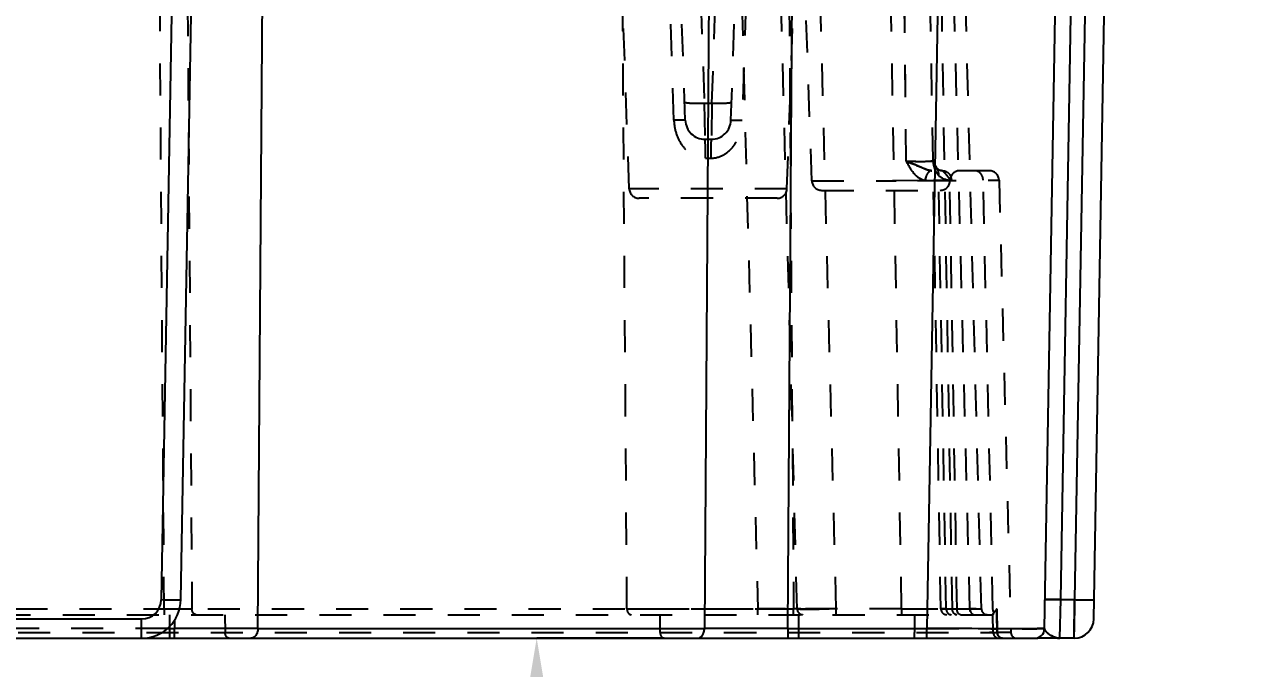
# Model space of a CAD drawing. Header units: millimetres. Extents: x -1265 to 1982, y -12197 to 1934.
# Drawn here: x 246.4 to 308.1, y -371.7 to -338.8 of the extents above; entities that cross this region are included whole.
import ezdxf

# ---------------------------------------------------------------- set-up
doc = ezdxf.new("R2010")
doc.units = ezdxf.units.MM
doc.header["$LTSCALE"] = 16.335
doc.header["$PDMODE"] = 3
doc.header["$PDSIZE"] = 0.3125
doc.linetypes.add('HIDDEN', pattern=[0.2, 0.1, -0.1])
doc.layers.get('0').update_dxf_attribs({"linetype": 'CONTINUOUS'})
doc.layers.get('Defpoints').update_dxf_attribs({"linetype": 'CONTINUOUS'})
doc.layers.add('DEFAULT_2', color=8, linetype='HIDDEN')
doc.styles.get("Standard").update_dxf_attribs({"font": 'txt', "width": 0.8})
doc.dimstyles.new('11', dxfattribs={"dimtxt": 8, "dimasz": 8, "dimexe": 0, "dimexo": 0, "dimgap": 0, "dimtad": 0, "dimdsep": 46, "dimtxsty": 'Standard', "dimcen": 0, "dimclrd": 4, "dimclre": 4, "dimclrt": 6, "dimazin": 0, "dimtp": 0.01, "dimtm": 0.01, "dimtfac": 1, "dimtofl": 0, "dimtmove": 0, "dimatfit": 3, "dimfxl": 0, "dimtolj": 1, "dimarcsym": 0})

# ---------------------------------------------------------------- blocks, each defined once
blk = doc.blocks.new('*D83')
at = {"color": 4, "lineweight": -2}
for p, q in [((185.186, -289.102), (324.733, -289.102)), ((324.733, -297.102), (324.733, -352.099)), ((324.733, -401.102), (324.733, -365.966)), ((185.186, -409.102), (324.733, -409.102))]:
    blk.add_line(p, q, dxfattribs=at)
at = {"color": 4}
for points in [[(323.4, -297.102), (326.067, -297.102), (324.733, -289.102)], [(323.4, -401.102), (326.067, -401.102), (324.733, -409.102)]]:
    blk.add_solid(points, dxfattribs=at)
at = {"layer": 'Defpoints', "color": 0}
for p in [(185.186, -289.102), (185.186, -409.102), (324.733, -409.102)]:
    blk.add_point(p, dxfattribs=at)
at = {"color": 6, "insert": (324.733, -359.033), "char_height": 8, "attachment_point": 5, "rotation": 90}
blk.add_mtext('\\A1;120', dxfattribs=at)
blk = doc.blocks.new('*D85')
at = {"color": 4, "lineweight": -2}
for p, q in [((278.946, -370.102), (272.449, -370.102)), ((272.449, -378.102), (272.449, -383.111)), ((272.449, -401.102), (272.449, -393.778)), ((278.946, -409.102), (272.449, -409.102))]:
    blk.add_line(p, q, dxfattribs=at)
at = {"color": 4}
for points in [[(271.116, -378.102), (273.782, -378.102), (272.449, -370.102)], [(271.116, -401.102), (273.782, -401.102), (272.449, -409.102)]]:
    blk.add_solid(points, dxfattribs=at)
at = {"layer": 'Defpoints', "color": 0}
for p in [(278.946, -370.102), (272.449, -409.102), (278.946, -409.102)]:
    blk.add_point(p, dxfattribs=at)
at = {"color": 6, "insert": (272.449, -388.445), "char_height": 8, "attachment_point": 5, "rotation": 90}
blk.add_mtext('\\A1;39', dxfattribs=at)

msp = doc.modelspace()

# ---------------------------------------------------------------- linework, layer by layer
at = {"color": 7, "linetype": 'Continuous'}
for p, q in [((254.677, -291.102), (253.333, -368.137)), ((254.333, -368.137), (255.677, -291.102)), ((301.177, -291.102), (299.833, -368.137)), ((300.815, -369.12), (302.177, -291.102)), ((258.252, -369.611), (258.814, -291.888)), ((281.55, -291.888), (280.988, -369.611)), ((285.23, -369.611), (285.792, -291.888)), ((293.664, -291.888), (292.308, -369.611)), ((298.307, -369.611), (299.663, -291.888)), ((299.132, -368.137), (300.443, -293.067)), ((299.084, -370.102), (299.132, -368.137)), ((299.132, -368.137), (299.833, -368.137)), ((299.816, -370.102), (299.833, -368.137)), ((239.022, -369.12), (252.333, -369.12)), ((252.333, -370.102), (252.333, -369.12)), ((254.013, -369.186), (254.01, -369.611)), ((253.646, -369.611), (254.01, -369.611)), ((254.01, -370.102), (254.01, -369.611)), ((255.563, -369.612), (254.01, -369.611)), ((257.01, -369.612), (255.563, -369.612)), ((257.926, -369.611), (257.01, -369.612)), ((258.252, -369.611), (257.926, -369.611)), ((258.252, -369.611), (280.988, -369.611)), ((285.23, -369.611), (292.308, -369.611)), ((285.23, -369.611), (285.23, -370.102)), ((292.308, -370.102), (292.308, -369.611)), ((295.834, -369.614), (295.706, -369.614)), ((-116.453, -370.102), (297.807, -370.102)), ((299.816, -370.102), (297.962, -370.102))]:
    msp.add_line(p, q, dxfattribs=at)
for centre, radius, start, end in [((252.333, -368.102), 2, 270, 359), ((252.333, -368.12), 1, 270, 359), ((299.816, -369.102), 1, 270, 359), ((297.807, -369.602), 0.5, 269.99904, 358.99997)]:
    msp.add_arc(centre, radius, start, end, dxfattribs=at)
for points, knots in [([(253.333, -368.137), (253.456, -368.139), (253.639, -368.142), (253.875, -368.144), (254.029, -368.145), (254.154, -368.144), (254.238, -368.143), (254.287, -368.141), (254.312, -368.141), (254.323, -368.138), (254.332, -368.139), (254.333, -368.137)], [0, 0, 0, 0, 0.370113, 0.548888, 0.706759, 0.833087, 0.924809, 0.957331, 0.980771, 0.995001, 1, 1, 1, 1]), ([(298.333, -368.137), (298.333, -368.136), (298.34, -368.136), (298.349, -368.134), (298.369, -368.134), (298.408, -368.132), (298.475, -368.132), (298.575, -368.131), (298.699, -368.132), (298.887, -368.133), (299.034, -368.135), (299.132, -368.137)], [0, 0, 0, 0, 0.004999, 0.019229, 0.042669, 0.075191, 0.166913, 0.293241, 0.451112, 0.629887, 1, 1, 1, 1]), ([(299.833, -368.137), (299.956, -368.139), (300.139, -368.142), (300.375, -368.144), (300.529, -368.145), (300.654, -368.144), (300.738, -368.143), (300.787, -368.141), (300.812, -368.141), (300.823, -368.138), (300.832, -368.139), (300.833, -368.137)], [0, 0, 0, 0, 0.370113, 0.548888, 0.706759, 0.833087, 0.924809, 0.957331, 0.980771, 0.995001, 1, 1, 1, 1]), ([(258.252, -369.611), (258.252, -369.674), (258.233, -369.797), (258.159, -369.958), (258.044, -370.072), (257.945, -370.102), (257.899, -370.102)], [0, 0, 0, 0, 0.287651, 0.554983, 0.790295, 1, 1, 1, 1]), ([(280.635, -370.102), (280.73, -370.102), (280.883, -369.997), (280.967, -369.795), (280.987, -369.672), (280.988, -369.611)], [0, 0, 0, 0, 0.437999, 0.717285, 1, 1, 1, 1]), ([(285.23, -369.611), (284.84, -369.611), (283.426, -369.612), (282.012, -369.612), (280.988, -369.611)], [0, 0, 0, 0, 0.275625, 1, 1, 1, 1]), ([(295.706, -369.614), (295.446, -369.614), (294.313, -369.613), (293.181, -369.612), (292.308, -369.611)], [0, 0, 0, 0, 0.229441, 1, 1, 1, 1]), ([(297.161, -369.614), (297.064, -369.614), (296.621, -369.615), (296.179, -369.615), (295.834, -369.614)], [0, 0, 0, 0, 0.219806, 1, 1, 1, 1]), ([(298.307, -369.611), (298.307, -369.612), (298.297, -369.609), (298.287, -369.613), (298.261, -369.611), (298.23, -369.612), (298.188, -369.612), (298.115, -369.613), (298.001, -369.613), (297.839, -369.614), (297.642, -369.614), (297.412, -369.614), (297.248, -369.614), (297.161, -369.614)], [0, 0, 0, 0, 0.004073, 0.016231, 0.03643, 0.06462, 0.100751, 0.144773, 0.256288, 0.398639, 0.570805, 0.771641, 1, 1, 1, 1]), ([(298.365, -369.738), (298.356, -369.727), (298.328, -369.69), (298.306, -369.644), (298.307, -369.611)], [0, 0, 0, 0, 0.298743, 1, 1, 1, 1]), ([(299.084, -370.102), (298.941, -370.102), (298.728, -370.025), (298.501, -369.873), (298.402, -369.785), (298.365, -369.738)], [0, 0, 0, 0, 0.523996, 0.780357, 1, 1, 1, 1])]:
    msp.add_open_spline(points, degree=3, knots=knots, dxfattribs=at)
at = {"layer": 'DEFAULT_2', "color": 8, "linetype": 'HIDDEN'}
for p, q in [((279.207, -292.015), (280.983, -342.876)), ((281.372, -342.876), (283.148, -292.015)), ((253.481, -368.607), (252.928, -292.085)), ((254.342, -292.085), (254.895, -368.607)), ((277.16, -347.22), (275.234, -292.067)), ((277.045, -368.607), (276.492, -292.085)), ((280.015, -343.737), (278.211, -292.067)), ((281.703, -292.085), (283.707, -368.607)), ((282.339, -343.737), (284.143, -292.067)), ((285.707, -368.61), (283.703, -292.076)), ((286.46, -346.82), (284.548, -292.067)), ((284.976, -292.085), (285.529, -368.607)), ((285.194, -347.22), (287.12, -292.067)), ((287.706, -368.61), (285.702, -292.076)), ((291.03, -368.607), (289.695, -292.085)), ((293.03, -368.607), (291.694, -292.085)), ((293.616, -368.61), (293.011, -333.989)), ((294.511, -368.61), (293.604, -333.989)), ((295.096, -368.61), (294.19, -333.989)), ((281.372, -342.876), (280.983, -342.876)), ((280.983, -342.876), (281.015, -344.702)), ((281.372, -342.876), (281.34, -344.702)), ((281.015, -344.702), (281.34, -344.702)), ((281.047, -345.667), (281.308, -345.667)), ((295.489, -346.302), (292.57, -346.302)), ((293.132, -346.302), (293.056, -346.296)), ((286.46, -346.82), (290.761, -346.82)), ((292.192, -346.801), (289.977, -346.82)), ((291.855, -346.814), (292.232, -346.809)), ((292.174, -346.802), (295.99, -346.789)), ((293.298, -368.61), (292.913, -346.547)), ((295.679, -368.61), (295.184, -346.789)), ((295.99, -346.789), (296.593, -369.81)), ((285.194, -347.22), (277.16, -347.22)), ((286.96, -347.302), (292.994, -347.302)), ((284.694, -347.702), (277.66, -347.702)), ((299.132, -368.137), (298.333, -368.137)), ((299.833, -368.137), (299.816, -370.102)), ((-114.323, -368.902), (295.677, -368.902)), ((196.897, -368.607), (283.707, -368.607)), ((253.481, -368.607), (253.481, -368.902)), ((253.753, -368.902), (253.756, -370.102)), ((256.577, -368.902), (256.584, -369.807)), ((277.045, -368.607), (285.529, -368.607)), ((278.734, -369.807), (278.728, -368.902)), ((283.707, -368.902), (283.707, -368.607)), ((291.031, -368.61), (285.529, -368.607)), ((285.529, -368.902), (285.529, -368.607)), ((285.804, -369.807), (285.798, -368.902)), ((287.706, -368.902), (287.706, -368.61)), ((291.03, -368.607), (291.03, -368.902)), ((291.678, -368.902), (291.694, -369.807)), ((293.298, -368.61), (295.879, -368.61)), ((294.735, -368.61), (294.511, -368.61)), ((294.827, -368.611), (294.735, -368.61)), ((295.693, -369.807), (295.677, -368.902)), ((295.879, -368.61), (295.902, -369.81)), ((295.885, -368.896), (295.879, -368.61)), ((295.902, -369.81), (295.885, -368.896)), ((66.364, -369.807), (295.693, -369.807)), ((253.646, -369.611), (236.672, -369.611)), ((258.252, -369.611), (254.01, -369.611)), ((278.734, -369.807), (285.804, -369.807)), ((285.23, -369.611), (280.988, -369.611)), ((285.804, -370.102), (285.804, -369.807)), ((291.694, -370.102), (291.694, -369.807)), ((295.693, -369.807), (295.497, -369.809)), ((296.593, -369.81), (295.902, -369.81)), ((297.807, -370.102), (297.962, -370.102))]:
    msp.add_line(p, q, dxfattribs=at)
msp.add_lwpolyline([(293.056, -346.296), (292.962, -346.268), (292.824, -346.166), (292.684, -345.958), (292.63, -345.715)], dxfattribs=at)
for centre, radius, start, end in [((-15985.019, -526.727), 16277.293, 0.6368024, 0.8260273), ((-13166.491, -493.062), 13458.566, 0.6268512, 0.7627524), ((281.015, -343.702), 1, 182, 270), ((281.34, -343.702), 1, 270, 358), ((291.984, -305.189), 40.637, 268.9916, 270.29874), ((293.132, -345.802), 0.5, 181, 270), ((293.767, -345.812), 1.132, 197.36424, 202.39316), ((293.744, -345.821), 1.107, 202.40195, 205.76069), ((292.362, -346.242), 0.389, 351.10324, 5.01135), ((293.69, -345.847), 1.048, 205.73212, 211.31155), ((293.995, -346.802), 0.5, 90, 180), ((295.49, -346.802), 0.5, 1.5, 90), ((286.96, -346.802), 0.5, 182, 270), ((292.414, -345.954), 0.873, 252.31311, 258.01457), ((293.066, -346.852), 0.832, 167.95282, 176.55247), ((293.629, -345.885), 0.976, 211.31784, 217.13407), ((293.593, -345.911), 0.931, 217.16106, 220.2392), ((293.575, -345.926), 0.908, 220.2416, 223.16902), ((293.563, -345.792), 0.996, 229.28297, 270.00313), ((292.994, -346.802), 0.5, 270, 360), ((277.66, -347.202), 0.5, 182, 270), ((284.694, -347.202), 0.5, 270, 358), ((254.188, 256.619), 625.227, 269.935211, 270.064789), ((285.335, -260.682), 107.93, 269.8863, 270.1153), ((286.007, -368.602), 0.3, 181.49998, 269.99927), ((286.217, -61.576), 307.037, 270.01399, 270.13502), ((292.087, -16.183), 352.429, 269.82834, 270.05818), ((292.423, -296.693), 71.918, 270.01685, 270.36051), ((293.33, -368.602), 0.3, 180.99999, 269.99926), ((295.396, -368.602), 0.3, 181.5, 270), ((296.767, -369.484), 1.246, 135.45949, 139.39696), ((295.993, -369.802), 0.3, 181, 270), ((296.893, -369.802), 0.3, 181.5, 270)]:
    msp.add_arc(centre, radius, start, end, dxfattribs=at)
for points in [[(279.436, -343.737), (278.902, -326.513), (278.347, -309.29), (277.782, -292.067)], [(284.572, -292.067), (284.008, -309.29), (283.452, -326.513), (282.918, -343.737)], [(291.594, -345.948), (291.486, -345.905), (291.377, -345.863), (291.269, -345.82)], [(292.632, -345.811), (292.634, -345.925), (292.652, -346.04), (292.686, -346.15)], [(292.734, -346.13), (292.727, -346.105), (292.716, -346.081), (292.702, -346.058)], [(292.75, -346.208), (292.747, -346.182), (292.742, -346.155), (292.734, -346.13)], [(292.881, -346.282), (292.863, -346.244), (292.838, -346.209), (292.806, -346.181)], [(292.918, -346.408), (292.912, -346.365), (292.9, -346.322), (292.881, -346.282)], [(294.965, -346.367), (294.902, -346.327), (294.826, -346.302), (294.751, -346.302)], [(292.297, -346.536), (292.277, -346.582), (292.263, -346.63), (292.253, -346.679)], [(292.913, -346.547), (292.922, -346.502), (292.924, -346.454), (292.918, -346.408)], [(293.853, -368.61), (293.729, -361.336), (293.606, -354.063), (293.483, -346.789)], [(293.499, -346.539), (293.519, -346.577), (293.534, -346.617), (293.545, -346.658)], [(293.545, -346.658), (293.557, -346.701), (293.564, -346.745), (293.565, -346.789)], [(293.426, -368.861), (293.464, -368.887), (293.512, -368.902), (293.558, -368.902)], [(293.721, -368.861), (293.75, -368.885), (293.79, -368.902), (293.828, -368.902)], [(294.543, -368.76), (294.523, -368.713), (294.512, -368.661), (294.511, -368.61)], [(295.735, -368.788), (295.7, -368.737), (295.681, -368.672), (295.679, -368.61)], [(296.035, -370.061), (296.074, -370.087), (296.123, -370.102), (296.17, -370.102)]]:
    msp.add_open_spline(points, degree=3, dxfattribs=at)
for points, knots in [([(280.983, -342.876), (280.86, -342.881), (280.677, -342.884), (280.442, -342.882), (280.287, -342.877), (280.163, -342.868), (280.068, -342.856), (280.017, -342.845), (279.984, -342.832), (279.983, -342.824)], [0, 0, 0, 0, 0.36662, 0.543726, 0.700298, 0.825989, 0.917973, 0.975541, 1, 1, 1, 1]), ([(282.371, -342.824), (282.371, -342.832), (282.337, -342.845), (282.287, -342.856), (282.191, -342.868), (282.067, -342.877), (281.912, -342.882), (281.677, -342.884), (281.495, -342.881), (281.372, -342.876)], [0, 0, 0, 0, 0.024459, 0.082027, 0.174011, 0.299702, 0.456274, 0.63338, 1, 1, 1, 1]), ([(280.015, -343.737), (280.015, -343.734), (279.997, -343.735), (279.975, -343.731), (279.925, -343.731), (279.861, -343.73), (279.775, -343.731), (279.632, -343.733), (279.517, -343.735), (279.436, -343.737)], [0, 0, 0, 0, 0.016035, 0.062979, 0.142663, 0.25658, 0.404877, 0.582474, 1, 1, 1, 1]), ([(279.436, -343.737), (279.444, -343.969), (279.522, -344.431), (279.838, -345.056), (280.354, -345.536), (280.818, -345.667), (281.047, -345.667)], [0, 0, 0, 0, 0.252377, 0.5023, 0.750481, 1, 1, 1, 1]), ([(281.308, -345.667), (281.537, -345.667), (282, -345.536), (282.516, -345.056), (282.832, -344.431), (282.911, -343.969), (282.918, -343.737)], [0, 0, 0, 0, 0.24952, 0.497701, 0.747625, 1, 1, 1, 1]), ([(282.339, -343.737), (282.339, -343.734), (282.36, -343.736), (282.382, -343.731), (282.435, -343.731), (282.502, -343.73), (282.588, -343.731), (282.729, -343.733), (282.84, -343.735), (282.918, -343.737)], [0, 0, 0, 0, 0.017757, 0.068986, 0.153787, 0.271912, 0.421955, 0.598009, 1, 1, 1, 1]), ([(281.047, -345.667), (281.047, -345.547), (281.045, -345.37), (281.041, -345.142), (281.038, -344.993), (281.033, -344.873), (281.028, -344.792), (281.024, -344.746), (281.021, -344.722), (281.018, -344.711), (281.016, -344.702), (281.015, -344.702)], [0, 0, 0, 0, 0.372546, 0.550912, 0.707941, 0.833429, 0.924499, 0.956813, 0.980159, 0.994466, 1, 1, 1, 1]), ([(281.34, -344.702), (281.338, -344.702), (281.336, -344.711), (281.333, -344.722), (281.331, -344.746), (281.326, -344.792), (281.322, -344.873), (281.317, -344.993), (281.313, -345.142), (281.309, -345.37), (281.308, -345.547), (281.308, -345.667)], [0, 0, 0, 0, 0.005534, 0.019841, 0.043187, 0.075501, 0.166571, 0.292059, 0.449088, 0.627454, 1, 1, 1, 1]), ([(291.269, -345.82), (291.429, -345.822), (291.667, -345.825), (291.976, -345.826), (292.186, -345.826), (292.343, -345.824), (292.448, -345.822), (292.511, -345.821), (292.56, -345.818), (292.599, -345.817), (292.616, -345.813), (292.632, -345.813), (292.632, -345.811)], [0, 0, 0, 0, 0.350605, 0.523661, 0.681031, 0.813006, 0.867523, 0.913537, 0.950405, 0.977492, 0.994178, 1, 1, 1, 1]), ([(292.192, -346.801), (292.141, -346.799), (292.049, -346.737), (291.902, -346.675), (291.771, -346.566), (291.529, -346.304), (291.384, -346.034), (291.269, -345.82)], [0, 0, 0, 0, 0.110678, 0.226189, 0.347577, 0.474298, 1, 1, 1, 1]), ([(291.269, -345.82), (291.523, -345.922), (291.88, -346.06), (292.302, -346.252), (292.491, -346.303), (292.575, -346.302)], [0, 0, 0, 0, 0.587696, 0.819911, 1, 1, 1, 1]), ([(292.266, -346.23), (292.162, -346.19), (291.941, -346.089), (291.717, -345.997), (291.594, -345.948)], [0, 0, 0, 0, 0.457109, 1, 1, 1, 1]), ([(292.57, -346.302), (292.527, -346.302), (292.432, -346.333), (292.332, -346.456), (292.258, -346.613), (292.222, -346.738), (292.225, -346.802)], [0, 0, 0, 0, 0.198616, 0.425545, 0.703055, 1, 1, 1, 1]), ([(292.574, -346.302), (292.55, -346.302), (292.444, -346.294), (292.343, -346.26), (292.266, -346.23)], [0, 0, 0, 0, 0.220107, 1, 1, 1, 1]), ([(292.57, -346.302), (292.529, -346.302), (292.472, -346.321), (292.427, -346.354), (292.415, -346.363)], [0, 0, 0, 0, 0.732265, 1, 1, 1, 1]), ([(292.632, -345.811), (292.632, -345.814), (292.616, -345.813), (292.6, -345.817), (292.56, -345.818), (292.532, -345.82), (292.516, -345.82)], [0, 0, 0, 0, 0.068038, 0.261231, 0.57425, 1, 1, 1, 1]), ([(293.132, -346.302), (293.128, -346.302), (293.12, -346.3), (293.118, -346.31), (293.128, -346.315), (293.142, -346.328), (293.165, -346.349), (293.203, -346.389), (293.252, -346.445), (293.307, -346.515), (293.362, -346.585), (293.426, -346.67), (293.482, -346.738), (293.483, -346.789)], [0, 0, 0, 0, 0.019425, 0.026295, 0.041493, 0.064498, 0.12188, 0.188299, 0.331369, 0.477847, 0.61957, 0.756576, 1, 1, 1, 1]), ([(293.132, -346.302), (293.149, -346.302), (293.222, -346.308), (293.293, -346.336), (293.34, -346.365)], [0, 0, 0, 0, 0.234744, 1, 1, 1, 1]), ([(291.806, -346.591), (291.832, -346.614), (291.935, -346.696), (292.055, -346.757), (292.148, -346.786)], [0, 0, 0, 0, 0.260968, 1, 1, 1, 1]), ([(292.415, -346.363), (292.403, -346.374), (292.353, -346.424), (292.318, -346.486), (292.297, -346.536)], [0, 0, 0, 0, 0.22963, 1, 1, 1, 1]), ([(292.649, -346.772), (292.649, -346.777), (292.681, -346.774), (292.716, -346.783), (292.796, -346.783), (292.894, -346.787), (293.018, -346.788), (293.216, -346.79), (293.374, -346.789), (293.483, -346.789)], [0, 0, 0, 0, 0.019808, 0.075334, 0.16464, 0.28541, 0.434722, 0.607412, 1, 1, 1, 1]), ([(293.34, -346.365), (293.39, -346.396), (293.449, -346.453), (293.49, -346.521), (293.499, -346.539)], [0, 0, 0, 0, 0.741682, 1, 1, 1, 1]), ([(295.184, -346.789), (295.182, -346.705), (295.143, -346.54), (295.031, -346.41), (294.965, -346.367)], [0, 0, 0, 0, 0.514684, 1, 1, 1, 1]), ([(255.107, -368.902), (255.05, -368.902), (254.958, -368.839), (254.908, -368.718), (254.896, -368.644), (254.895, -368.607)], [0, 0, 0, 0, 0.437999, 0.717285, 1, 1, 1, 1]), ([(277.045, -368.607), (277.046, -368.68), (277.075, -368.815), (277.2, -368.902), (277.258, -368.902)], [0, 0, 0, 0, 0.559258, 1, 1, 1, 1]), ([(284.472, -368.61), (284.41, -368.61), (284.155, -368.609), (283.9, -368.608), (283.707, -368.607)], [0, 0, 0, 0, 0.241575, 1, 1, 1, 1]), ([(285.121, -368.611), (285.073, -368.611), (284.856, -368.611), (284.64, -368.61), (284.472, -368.61)], [0, 0, 0, 0, 0.223751, 1, 1, 1, 1]), ([(285.707, -368.61), (285.707, -368.613), (285.694, -368.609), (285.684, -368.611), (285.656, -368.61), (285.613, -368.612), (285.575, -368.611), (285.553, -368.611)], [0, 0, 0, 0, 0.064939, 0.145182, 0.256475, 0.569783, 1, 1, 1, 1]), ([(285.707, -368.61), (285.707, -368.613), (285.727, -368.607), (285.749, -368.614), (285.8, -368.611), (285.864, -368.613), (285.949, -368.613), (286.093, -368.613), (286.311, -368.613), (286.61, -368.613), (286.951, -368.612), (287.321, -368.611), (287.576, -368.611), (287.706, -368.61)], [0, 0, 0, 0, 0.004865, 0.019295, 0.043116, 0.076147, 0.118146, 0.168633, 0.292908, 0.444373, 0.617327, 0.805319, 1, 1, 1, 1]), ([(286.292, -368.613), (286.21, -368.613), (286.093, -368.613), (285.949, -368.613), (285.864, -368.613), (285.8, -368.611), (285.749, -368.614), (285.727, -368.607), (285.707, -368.613), (285.707, -368.61)], [0, 0, 0, 0, 0.424282, 0.596646, 0.740032, 0.8528, 0.934125, 0.983389, 1, 1, 1, 1]), ([(286.292, -368.613), (286.248, -368.613), (286.104, -368.613), (285.96, -368.613), (285.859, -368.612)], [0, 0, 0, 0, 0.303741, 1, 1, 1, 1]), ([(287.706, -368.61), (287.641, -368.61), (287.386, -368.611), (287.131, -368.612), (286.941, -368.612)], [0, 0, 0, 0, 0.255116, 1, 1, 1, 1]), ([(291.03, -368.607), (291.16, -368.608), (291.415, -368.608), (291.786, -368.609), (292.127, -368.609), (292.426, -368.61), (292.643, -368.609), (292.786, -368.609), (292.87, -368.609), (292.936, -368.609), (292.979, -368.608), (293.007, -368.609), (293.017, -368.606), (293.03, -368.611), (293.03, -368.607)], [0, 0, 0, 0, 0.194983, 0.382536, 0.555605, 0.707138, 0.830756, 0.880903, 0.922776, 0.955997, 0.980191, 0.988786, 0.994983, 1, 1, 1, 1]), ([(291.031, -368.61), (291.161, -368.61), (291.416, -368.611), (291.786, -368.611), (292.127, -368.612), (292.426, -368.611), (292.643, -368.611), (292.786, -368.61), (292.87, -368.611), (292.935, -368.608), (292.987, -368.611), (293.009, -368.604), (293.03, -368.611), (293.03, -368.607)], [0, 0, 0, 0, 0.195005, 0.382574, 0.555652, 0.707184, 0.830789, 0.880929, 0.922792, 0.956005, 0.980192, 0.994979, 1, 1, 1, 1]), ([(293.06, -368.608), (293.053, -368.608), (293.046, -368.605), (293.03, -368.61), (293.03, -368.607)], [0, 0, 0, 0, 0.748714, 1, 1, 1, 1]), ([(293.03, -368.607), (293.03, -368.609), (293.037, -368.606), (293.045, -368.609), (293.064, -368.608), (293.099, -368.609), (293.162, -368.609), (293.256, -368.61), (293.374, -368.61), (293.576, -368.61), (293.738, -368.61), (293.853, -368.61)], [0, 0, 0, 0, 0.004257, 0.016915, 0.037896, 0.067119, 0.149947, 0.264363, 0.408771, 0.581443, 1, 1, 1, 1]), ([(293.098, -368.609), (293.088, -368.609), (293.072, -368.608), (293.049, -368.609), (293.039, -368.606), (293.03, -368.609), (293.03, -368.607)], [0, 0, 0, 0, 0.435555, 0.748161, 0.936658, 1, 1, 1, 1]), ([(293.298, -368.61), (293.271, -368.61), (293.192, -368.61), (293.113, -368.609), (293.06, -368.608)], [0, 0, 0, 0, 0.338946, 1, 1, 1, 1]), ([(293.298, -368.61), (293.277, -368.61), (293.211, -368.609), (293.144, -368.609), (293.098, -368.609)], [0, 0, 0, 0, 0.308921, 1, 1, 1, 1]), ([(293.298, -368.61), (293.299, -368.635), (293.311, -368.73), (293.368, -368.822), (293.426, -368.861)], [0, 0, 0, 0, 0.262111, 1, 1, 1, 1]), ([(293.828, -368.902), (293.771, -368.902), (293.647, -368.816), (293.617, -368.682), (293.616, -368.61)], [0, 0, 0, 0, 0.44043, 1, 1, 1, 1]), ([(294.029, -368.902), (293.979, -368.902), (293.903, -368.833), (293.863, -368.72), (293.853, -368.648), (293.853, -368.61)], [0, 0, 0, 0, 0.409697, 0.690008, 1, 1, 1, 1]), ([(294.511, -368.61), (294.593, -368.61), (294.709, -368.61), (294.853, -368.611), (294.937, -368.611), (295.003, -368.611), (295.046, -368.61), (295.073, -368.611), (295.084, -368.609), (295.097, -368.613), (295.096, -368.61)], [0, 0, 0, 0, 0.422896, 0.594165, 0.737024, 0.850255, 0.932639, 0.961883, 0.982959, 1, 1, 1, 1]), ([(294.511, -368.61), (294.512, -368.647), (294.524, -368.72), (294.575, -368.84), (294.666, -368.902), (294.723, -368.902)], [0, 0, 0, 0, 0.282805, 0.561833, 1, 1, 1, 1]), ([(295.879, -368.61), (295.849, -368.641), (295.797, -368.7), (295.741, -368.776), (295.709, -368.829), (295.689, -368.864), (295.688, -368.881), (295.674, -368.901), (295.677, -368.901)], [0, 0, 0, 0, 0.36143, 0.663603, 0.78768, 0.892409, 0.969639, 1, 1, 1, 1]), ([(295.677, -368.899), (295.677, -368.885), (295.7, -368.847), (295.72, -368.811), (295.735, -368.788)], [0, 0, 0, 0, 0.334042, 1, 1, 1, 1]), ([(256.796, -370.102), (256.739, -370.102), (256.647, -370.039), (256.597, -369.918), (256.584, -369.844), (256.584, -369.807)], [0, 0, 0, 0, 0.437999, 0.717285, 1, 1, 1, 1]), ([(278.734, -369.807), (278.735, -369.88), (278.764, -370.015), (278.889, -370.102), (278.946, -370.102)], [0, 0, 0, 0, 0.559258, 1, 1, 1, 1]), ([(292.308, -369.611), (292.697, -369.611), (293.463, -369.612), (294.574, -369.614), (295.359, -369.614), (295.77, -369.614), (295.834, -369.614)], [0, 0, 0, 0, 0.33162, 0.651122, 0.945197, 1, 1, 1, 1]), ([(295.693, -369.807), (295.693, -369.809), (295.7, -369.807), (295.707, -369.809), (295.725, -369.808), (295.76, -369.809), (295.82, -369.809), (295.872, -369.81), (295.902, -369.81)], [0, 0, 0, 0, 0.016052, 0.063742, 0.142974, 0.253518, 0.567063, 1, 1, 1, 1]), ([(296.17, -370.102), (296.102, -370.102), (295.956, -370.033), (295.904, -369.884), (295.902, -369.81)], [0, 0, 0, 0, 0.48054, 1, 1, 1, 1]), ([(295.902, -369.81), (295.902, -369.835), (295.915, -369.931), (295.975, -370.022), (296.035, -370.061)], [0, 0, 0, 0, 0.260173, 1, 1, 1, 1]), ([(297.161, -369.614), (297.206, -369.614), (297.352, -369.614), (297.581, -369.614), (297.832, -369.614), (298.009, -369.613), (298.122, -369.613), (298.187, -369.613), (298.236, -369.611), (298.275, -369.614), (298.291, -369.608), (298.307, -369.613), (298.307, -369.611)], [0, 0, 0, 0, 0.117581, 0.381652, 0.601377, 0.774519, 0.843002, 0.899255, 0.943178, 0.974674, 0.993646, 1, 1, 1, 1]), ([(298.307, -369.611), (298.306, -369.666), (298.397, -369.788), (298.572, -369.927), (298.808, -370.059), (298.992, -370.102), (299.084, -370.102)], [0, 0, 0, 0, 0.170311, 0.424943, 0.713173, 1, 1, 1, 1])]:
    msp.add_open_spline(points, degree=3, knots=knots, dxfattribs=at)

# ---------------------------------------------------------------- dimensions: what is measured, and where the dimension line sits
for base, p1, p2, picture, middle in [((324.733, -409.102), (185.186, -289.102), (185.186, -409.102), '*D83', (324.733, -359.033)), ((272.449, -409.102), (278.946, -370.102), (278.946, -409.102), '*D85', (272.449, -388.445))]:
    dim = msp.add_linear_dim(base=base, p1=p1, p2=p2, angle=90, dimstyle='11')
    dim.commit()
    dim.dimension.update_dxf_attribs({"geometry": picture, "text_midpoint": middle, "dimtype": 160})

doc.saveas('drawing.dxf')
